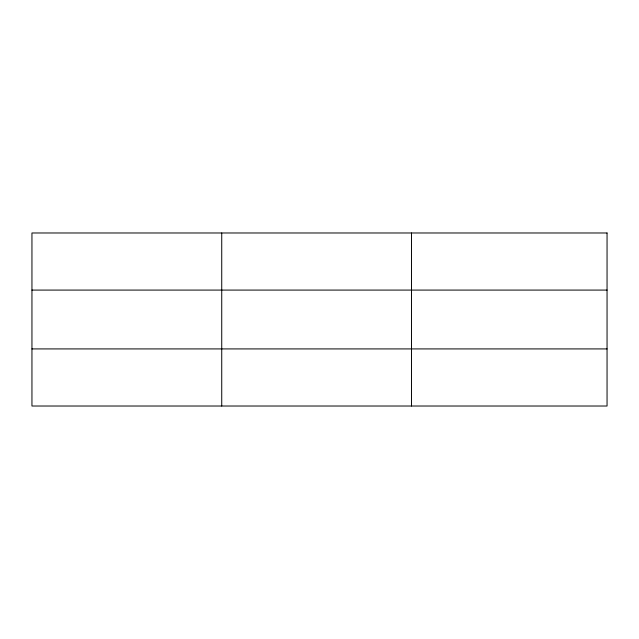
<?xml version="1.0" encoding="UTF-8"?>
<svg xmlns="http://www.w3.org/2000/svg" width="639" height="639" viewBox="0 0 639 639"><rect width="100%" height="100%" fill="white"/><g stroke="black" fill="none" stroke-linecap="round" stroke-linejoin="round"><path stroke-width="0.96" d="M221.733 232.979L221.733 406.021M411.516 232.979L411.516 406.021M31.95 290.082L607.05 290.082M31.95 348.918L607.05 348.918M607.05 232.979L607.05 406.021L31.95 406.021L31.95 232.979L607.05 232.979"/></g></svg>
